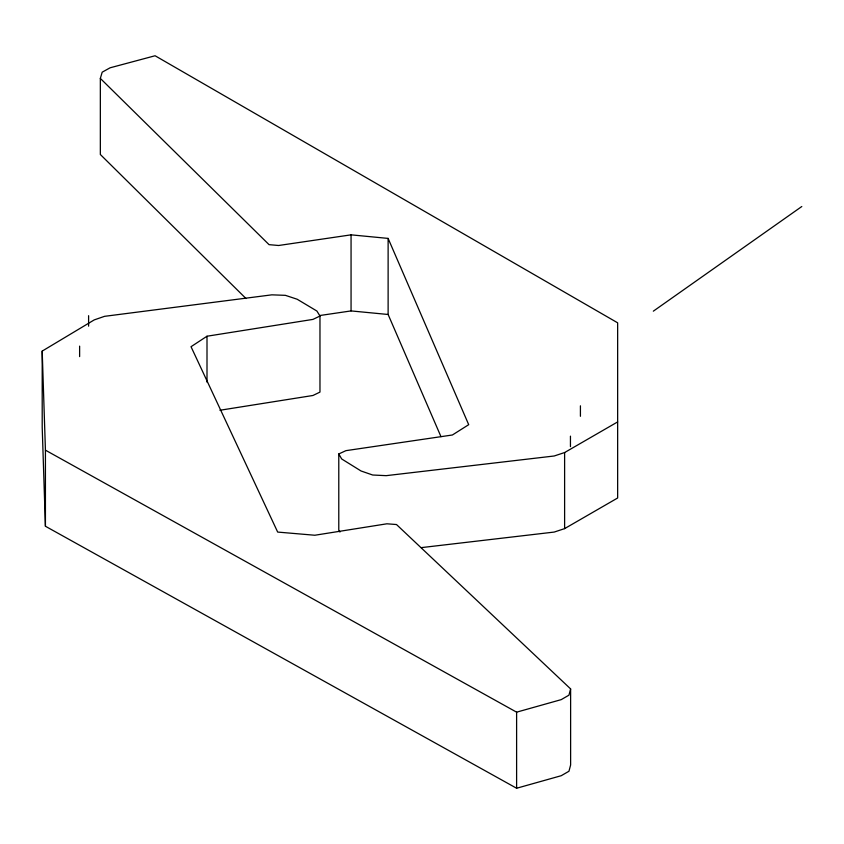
<?xml version="1.0" encoding="UTF-8"?>
<svg xmlns="http://www.w3.org/2000/svg" width="844" height="844" viewBox="0 0 844 844"><rect width="100%" height="100%" fill="white"/><g stroke="black" fill="none" stroke-linecap="round" stroke-linejoin="round"><path stroke-width="1.27" d="M319.971 316.025L312.945 319.401L207.002 336.228L191.029 346.705L277.676 532.079L314.833 535.244L386.921 523.797L396.501 524.535L570.618 688.915L568.961 695.161L561.218 699.634L516.612 712.167L45.428 450.168L42.2 351.093L94.233 319.897L104.55 316.331L271.863 294.841L285.388 295.337L297.151 299.23L316.901 311.046L319.971 316.025L319.971 392.101L312.945 395.488L219.915 410.258M245.994 298.533L100.341 154.494L100.341 78.408L102.187 72.183L110.079 67.805L155.085 55.757L617.65 322.819L617.65 497.992L564.615 528.618L554.191 532.068L421.356 547.619M653.33 311.172L801.8 206.516M100.341 78.408L269.057 244.654L278.615 245.498L351.062 234.843L388.124 238.409L468.705 424.68L452.405 434.987L345.934 450.654L338.782 453.956L341.693 458.967L361.063 470.994L372.689 475.014L386.193 475.657L554.191 455.992L564.615 452.542L617.65 421.916M42.2 351.093L42.2 427.169L45.428 526.255L516.612 788.243L561.218 775.71L568.961 771.247L570.618 765.002L570.618 688.915M320.013 315.487L351.062 310.919L388.124 314.485L440.969 436.654M339.953 532.047L338.782 530.043L338.782 453.956M580.419 405.816L580.419 416.292M570.449 436.148L570.449 446.624M564.615 452.542L564.615 528.618M516.612 712.167L516.612 788.243M388.124 238.409L388.124 314.485M351.062 234.843L351.062 310.919M207.002 336.228L207.002 382.142M88.599 315.688L88.599 326.164M79.621 346.124L79.621 356.601M45.428 450.168L45.428 526.255"/></g></svg>
